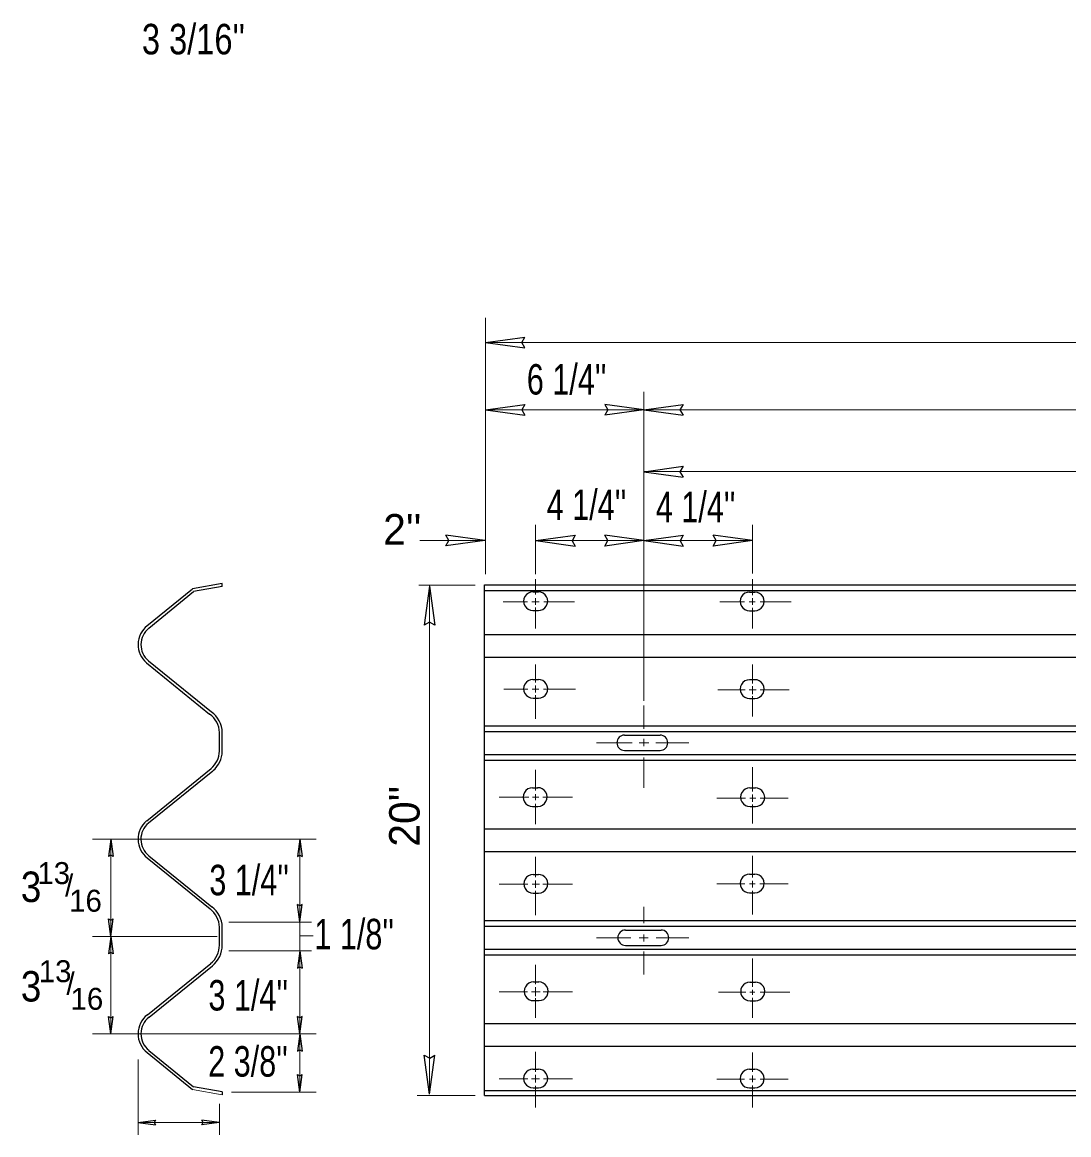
# Model space of a CAD drawing. Extents: x 678 to 1065, y -91 to 199.
# Drawn here: x 792.33 to 835.25, y 34.16 to 79.78 of the extents above; entities that cross this region are included whole.
import ezdxf

# ---------------------------------------------------------------- set-up
doc = ezdxf.new("R2010")
doc.units = 0
doc.header["$LTSCALE"] = 0.5
doc.layers.add('1', color=7, linetype='Continuous', lineweight=25)

msp = doc.modelspace()

# ---------------------------------------------------------------- linework, layer by layer
at = {"layer": '1', "lineweight": 13}
for p, q in [((811.3307, 57.1472), (811.3307, 67.6562)), ((911.7429, 66.6479), (811.3307, 66.6479)), ((817.8219, 51.9625), (817.8219, 64.6312)), ((811.3307, 63.8867), (817.8219, 63.8867)), ((813.3744, 57.1462), (813.3744, 59.1752)), ((822.2698, 57.1788), (822.2698, 59.1752)), ((811.3307, 58.5263), (808.6313, 58.5263)), ((813.3956, 58.5263), (817.8431, 58.5263)), ((817.8431, 58.5263), (822.2698, 58.5263)), ((808.5887, 56.7059), (810.8983, 56.7059)), ((809.0316, 35.8263), (809.0316, 56.7059)), ((813.3744, 56.3129), (813.3744, 56.9453)), ((822.2698, 56.2919), (822.2698, 56.9453)), ((813.3744, 55.8889), (813.3744, 56.1678)), ((822.2698, 55.8872), (822.2698, 56.1662)), ((812.0462, 56.02), (813.0524, 56.02)), ((813.231, 56.02), (813.5322, 56.02)), ((813.3744, 54.924), (813.3744, 55.7828)), ((813.7219, 56.02), (814.9727, 56.02)), ((820.9292, 56.02), (821.954, 56.02)), ((822.1352, 56.02), (822.3863, 56.02)), ((822.2698, 54.924), (822.2698, 55.7755)), ((822.5955, 56.02), (823.8553, 56.02)), ((813.3744, 52.7053), (813.3744, 53.4524)), ((822.2698, 52.6608), (822.2698, 53.4524)), ((813.3744, 52.2977), (813.3744, 52.5825)), ((822.2698, 52.2338), (822.2698, 52.5631)), ((812.0837, 52.4317), (813.0637, 52.4317)), ((813.2366, 52.4317), (813.5156, 52.4317)), ((813.3744, 51.2182), (813.3744, 52.1916)), ((813.6997, 52.4317), (815.0098, 52.4317)), ((820.8549, 52.4069), (821.9688, 52.4069)), ((822.1361, 52.4069), (822.4288, 52.4069)), ((822.2698, 51.3172), (822.2698, 52.1444)), ((822.5962, 52.4069), (823.7807, 52.4069)), ((817.8219, 50.8058), (817.8219, 51.7642)), ((815.8777, 50.2338), (817.3388, 50.2338)), ((817.6317, 50.2338), (818.0221, 50.2338)), ((817.8219, 50.0946), (817.8219, 50.4014)), ((818.315, 50.2338), (819.6697, 50.2338)), ((817.8219, 48.3873), (817.8219, 49.6344)), ((813.3744, 48.2801), (813.3744, 49.1324)), ((822.2698, 48.2375), (822.2698, 49.2317)), ((811.8795, 48.0127), (813.1028, 48.0127)), ((813.2534, 48.0127), (813.5157, 48.0127)), ((813.3744, 47.878), (813.3744, 48.1348)), ((813.6775, 48.0127), (814.8884, 48.0127)), ((820.8174, 47.962), (821.9827, 47.962)), ((822.1639, 47.962), (822.4149, 47.962)), ((822.2698, 47.8189), (822.2698, 48.1119)), ((822.5962, 47.962), (823.7432, 47.962)), ((813.3744, 46.8977), (813.3744, 47.7328)), ((822.2698, 46.9214), (822.2698, 47.7073)), ((795.2012, 46.2835), (804.385, 46.2835)), ((803.7082, 42.8935), (803.7082, 46.2835)), ((813.3744, 44.7299), (813.3744, 45.5568)), ((822.2698, 44.7133), (822.2698, 45.6067)), ((811.8795, 44.4367), (813.0639, 44.4367)), ((813.2369, 44.4367), (813.5382, 44.4367)), ((813.3744, 44.2832), (813.3744, 44.5958)), ((813.6777, 44.4367), (814.8884, 44.4367)), ((820.8077, 44.449), (821.9617, 44.449)), ((822.1569, 44.449), (822.3799, 44.449)), ((822.2698, 44.3087), (822.2698, 44.5738)), ((822.5751, 44.449), (823.7334, 44.449)), ((813.3744, 43.1732), (813.3744, 44.1715)), ((822.2698, 43.1882), (822.2698, 44.1692)), ((817.8219, 42.8332), (817.8219, 43.5025)), ((800.8017, 42.8822), (804.1881, 42.8822)), ((795.2012, 42.2977), (800.3145, 42.2977)), ((803.7082, 42.325), (804.2624, 42.325)), ((815.8777, 42.2392), (817.2853, 42.2392)), ((817.6338, 42.2392), (817.9963, 42.2392)), ((817.8219, 42.0938), (817.8219, 42.3728)), ((818.3309, 42.2392), (819.6697, 42.2392)), ((804.1881, 41.7055), (800.8017, 41.7055)), ((817.8219, 40.7399), (817.8219, 41.6752)), ((813.3744, 40.3328), (813.3744, 41.1374)), ((822.2698, 40.2272), (822.2698, 41.3852)), ((813.3744, 39.847), (813.3744, 40.2099)), ((811.8795, 40.0292), (813.053, 40.0292)), ((813.2092, 40.0292), (813.5607, 40.0292)), ((813.3744, 38.9601), (813.3744, 39.7632)), ((813.689, 40.0292), (814.8884, 40.0292)), ((820.8819, 40.0049), (822.0038, 40.0049)), ((822.1712, 40.0049), (822.3662, 40.0049)), ((822.2698, 39.9066), (822.2698, 40.1017)), ((822.2698, 38.9601), (822.2698, 39.7811)), ((822.5893, 40.0049), (823.8081, 40.0049)), ((795.2012, 38.3042), (804.385, 38.3042)), ((813.3744, 36.744), (813.3744, 37.5628)), ((822.2698, 36.7422), (822.2698, 37.5422)), ((797.0786, 37.2445), (797.0786, 34.1633)), ((813.3744, 36.3084), (813.3744, 36.6156)), ((822.2698, 36.324), (822.2698, 36.5889)), ((811.8795, 36.454), (813.0588, 36.454)), ((813.2094, 36.454), (813.5386, 36.454)), ((813.3744, 35.2773), (813.3744, 36.1744)), ((813.706, 36.454), (814.8884, 36.454)), ((820.8077, 36.4412), (821.9481, 36.4412)), ((822.1572, 36.4412), (822.3942, 36.4412)), ((822.2698, 35.2773), (822.2698, 36.1847)), ((822.5893, 36.4412), (823.7334, 36.4412)), ((800.5293, 35.7989), (799.3023, 36.016)), ((800.9104, 35.9159), (804.385, 35.9159)), ((808.5174, 35.773), (810.8983, 35.773)), ((800.4146, 35.4292), (800.4146, 34.1633)), ((797.0786, 34.6627), (800.3981, 34.6627))]:
    msp.add_line(p, q, dxfattribs=at)
at = {"layer": '1'}
for p, q in [((811.3307, 66.6547), (812.9349, 66.8747)), ((811.3307, 66.6547), (812.9349, 66.4338)), ((811.3307, 63.8857), (812.9349, 64.1065)), ((811.3307, 63.8857), (812.9349, 63.6655)), ((817.8218, 63.8867), (816.2176, 64.1076)), ((817.8218, 63.8867), (816.2176, 63.6666)), ((817.822, 63.8867), (819.4262, 64.1076)), ((817.822, 63.8867), (819.4262, 63.6666)), ((817.8219, 61.3532), (819.4266, 61.5742)), ((817.8219, 61.3532), (819.4266, 61.1332)), ((811.3043, 58.5271), (809.6997, 58.7468)), ((811.3043, 58.5271), (809.6997, 58.3066)), ((813.3956, 58.5256), (814.9995, 58.7461)), ((813.3956, 58.5256), (814.9995, 58.3051)), ((817.8216, 58.526), (816.2173, 58.7458)), ((817.8216, 58.526), (816.2173, 58.3055)), ((817.8223, 58.526), (819.427, 58.7465)), ((817.8223, 58.526), (819.427, 58.3055)), ((822.2688, 58.526), (820.6649, 58.7458)), ((822.2688, 58.526), (820.6649, 58.3055)), ((800.5293, 56.7667), (799.3023, 56.5517)), ((800.5293, 56.6485), (799.3523, 56.4419)), ((800.5293, 56.6485), (800.5293, 56.7667)), ((809.0308, 56.6632), (808.8111, 55.0585)), ((809.0308, 56.6632), (809.2513, 55.0585)), ((811.2816, 35.7794), (811.2816, 56.7097)), ((811.2816, 56.7097), (858.1273, 56.7097)), ((797.439, 55.0252), (799.3023, 56.5517)), ((797.5158, 54.9382), (799.3523, 56.4419)), ((857.9871, 56.473), (811.2816, 56.473)), ((813.2766, 56.4254), (813.4971, 56.4254)), ((822.1554, 56.4179), (822.3759, 56.4179)), ((813.2691, 55.6589), (813.4929, 55.6589)), ((822.1479, 55.6514), (822.3714, 55.6514)), ((811.2816, 54.682), (911.7467, 54.682)), ((797.4206, 53.5165), (800.0118, 51.415)), ((797.5027, 53.5994), (800.0853, 51.505)), ((811.2816, 53.752), (911.7467, 53.752)), ((813.2691, 52.8317), (813.4929, 52.8317)), ((822.1479, 52.825), (822.3714, 52.825)), ((813.2766, 52.0652), (813.4971, 52.0652)), ((822.1554, 52.0585), (822.3759, 52.0585)), ((800.4146, 49.8982), (800.4146, 50.6542)), ((800.5316, 49.8982), (800.5316, 50.6542)), ((811.2816, 50.9324), (858.0583, 50.9324)), ((811.2816, 50.6999), (858.0583, 50.6999)), ((817.0273, 50.5522), (818.4864, 50.5522)), ((811.2816, 49.7545), (858.0583, 49.7545)), ((817.0273, 49.9244), (818.4864, 49.9244)), ((811.2816, 49.5217), (858.0583, 49.5217)), ((797.4307, 47.0384), (800.0738, 49.1822)), ((797.5035, 46.9477), (800.1465, 49.0915)), ((813.2481, 48.3944), (813.4716, 48.3944)), ((822.168, 48.3873), (822.3927, 48.3873)), ((813.2556, 47.6279), (813.4761, 47.6279)), ((822.1755, 47.6208), (822.396, 47.6208)), ((811.2816, 46.7024), (911.7467, 46.7024)), ((795.9615, 46.2835), (795.864, 45.5707)), ((795.9615, 46.2835), (796.0598, 45.5707)), ((803.7089, 46.2835), (803.6107, 45.5707)), ((803.7089, 46.2835), (803.8064, 45.5707)), ((811.2816, 45.7724), (911.7467, 45.7724)), ((797.4483, 45.5144), (800.0283, 43.4215)), ((797.5215, 45.6047), (800.1018, 43.5115)), ((813.2747, 44.8366), (813.4985, 44.8366)), ((822.1479, 44.8517), (822.3714, 44.8517)), ((813.2822, 44.0701), (813.5027, 44.0701)), ((822.1554, 44.0857), (822.3759, 44.0857)), ((803.7074, 42.8935), (803.6099, 43.6067)), ((803.7074, 42.8935), (803.8061, 43.6067)), ((795.9622, 42.2977), (795.8643, 43.0109)), ((795.9622, 42.2977), (796.0605, 43.0109)), ((811.2816, 42.952), (858.0583, 42.952)), ((800.4131, 41.9422), (800.4131, 42.6697)), ((800.5293, 41.9422), (800.5293, 42.6697)), ((811.2816, 42.7195), (858.0583, 42.7195)), ((817.0671, 42.5575), (818.5266, 42.5575)), ((795.9615, 42.2977), (795.864, 41.5847)), ((795.9615, 42.2977), (796.0598, 41.5847)), ((803.7089, 41.7055), (803.6107, 40.9922)), ((803.7089, 41.7055), (803.8064, 40.9922)), ((811.2816, 41.7749), (858.0583, 41.7749)), ((811.2816, 41.5424), (858.0583, 41.5424)), ((817.0671, 41.9294), (818.5266, 41.9294)), ((797.4566, 39.0794), (800.0553, 41.1869)), ((797.5297, 38.989), (800.1281, 41.0965)), ((813.2912, 40.429), (813.5151, 40.429)), ((822.1701, 40.4219), (822.3936, 40.4219)), ((813.2987, 39.6625), (813.5192, 39.6625)), ((822.1776, 39.6554), (822.3973, 39.6554)), ((795.9622, 38.3042), (795.8643, 39.0175)), ((795.9622, 38.3042), (796.0605, 39.0175)), ((803.7082, 38.3043), (803.6107, 39.0176)), ((803.7082, 38.3043), (803.8068, 39.0176)), ((811.2816, 38.7227), (911.7467, 38.7227)), ((803.7082, 38.3042), (803.6099, 37.5909)), ((803.7082, 38.3042), (803.8057, 37.5909)), ((797.4483, 37.5347), (799.3023, 36.016)), ((797.5215, 37.6247), (799.3523, 36.1255)), ((809.0331, 35.8263), (808.8122, 37.4309)), ((809.0331, 35.8263), (809.2528, 37.4309)), ((811.2816, 37.7927), (911.7467, 37.7927)), ((803.7089, 35.9159), (803.6107, 36.6284)), ((803.7089, 35.9159), (803.8064, 36.6284)), ((813.2691, 36.8552), (813.4929, 36.8552)), ((822.1479, 36.8482), (822.3714, 36.8482)), ((800.5293, 35.9174), (799.3523, 36.1255)), ((813.2766, 36.0892), (813.4971, 36.0892)), ((822.1554, 36.082), (822.3759, 36.082)), ((800.5293, 35.9174), (800.5293, 35.7989)), ((811.2816, 35.9782), (857.9871, 35.9782)), ((811.2816, 35.7794), (857.9871, 35.7794)), ((797.0786, 34.6615), (797.7915, 34.7602)), ((800.3981, 34.663), (799.6852, 34.7605)), ((797.0786, 34.6615), (797.7915, 34.564)), ((800.3981, 34.663), (799.6852, 34.5647))]:
    msp.add_line(p, q, dxfattribs=at)
for points in [[(812.9349, 66.4338), (812.8101, 66.6569), (812.9349, 66.8747)], [(812.9349, 64.1065), (812.8101, 63.8834), (812.9349, 63.6655)], [(816.2176, 64.1076), (816.3425, 63.8845), (816.2176, 63.6666)], [(819.4262, 64.1076), (819.3014, 63.8845), (819.4262, 63.6666)], [(819.4266, 61.5742), (819.3017, 61.351), (819.4266, 61.1332)], [(809.6997, 58.3066), (809.8243, 58.5293), (809.6997, 58.7468)], [(814.9995, 58.7461), (814.8753, 58.5226), (814.9995, 58.3051)], [(816.2173, 58.3055), (816.3422, 58.5282), (816.2173, 58.7458)], [(819.427, 58.7465), (819.3021, 58.523), (819.427, 58.3055)], [(820.6649, 58.3055), (820.7887, 58.5282), (820.6649, 58.7458)], [(809.2513, 55.0585), (809.0289, 55.1834), (808.8111, 55.0585)], [(796.0598, 45.5707), (795.9607, 45.6262), (795.864, 45.5707)], [(803.6107, 45.5707), (803.7097, 45.6262), (803.8064, 45.5707)], [(803.8061, 43.6067), (803.7067, 43.5509), (803.6099, 43.6067)], [(795.8643, 43.0109), (795.9633, 42.9558), (796.0605, 43.0109)], [(796.0598, 41.5847), (795.9607, 41.6403), (795.864, 41.5847)], [(803.6107, 40.9922), (803.7097, 41.0474), (803.8064, 40.9922)], [(795.8643, 39.0175), (795.9633, 38.9617), (796.0605, 39.0175)], [(803.8068, 39.0176), (803.7074, 38.9618), (803.6107, 39.0176)], [(803.6099, 37.5909), (803.7089, 37.6464), (803.8057, 37.5909)], [(808.8122, 37.4309), (809.0357, 37.306), (809.2528, 37.4309)], [(803.6107, 36.6284), (803.7097, 36.5729), (803.8064, 36.6284)], [(797.7915, 34.7602), (797.7363, 34.6608), (797.7915, 34.564)], [(799.6852, 34.5647), (799.7407, 34.6638), (799.6852, 34.7605)]]:
    msp.add_lwpolyline(points, dxfattribs=at)
at = {"layer": '1', "lineweight": 13}
for points in [[(911.7429, 63.8867), (905.2416, 63.8867), (817.8219, 63.8867)], [(905.2416, 61.354), (861.6621, 61.354), (817.8219, 61.354)], [(795.9622, 38.3042), (795.9622, 42.2977), (795.9622, 46.2835)], [(803.7082, 35.9159), (803.7082, 38.3042), (803.7082, 42.8822)]]:
    msp.add_lwpolyline(points, dxfattribs=at)
at = {"layer": '1'}
for centre, radius, start, end in [((813.2724, 56.0422), 0.3828, 89.39311, 270.08389), ((813.4928, 56.0422), 0.3828, 268.21936, 89.39311), ((822.151, 56.0352), 0.3828, 89.39311, 270.08389), ((822.3715, 56.0352), 0.3828, 268.21936, 89.39311), ((798.0568, 54.2631), 0.9811, 128.30778, 229.56757), ((798.0568, 54.2631), 0.8648, 128.70877, 230.14057), ((813.2724, 52.4478), 0.3828, 89.91611, 270.60689), ((813.4928, 52.4478), 0.3828, 270.60689, 91.78064), ((822.151, 52.4408), 0.3828, 89.91611, 270.60689), ((822.3715, 52.4408), 0.3828, 270.60689, 91.78064), ((799.4341, 50.6213), 0.9811, 1.87136, 53.92183), ((799.4341, 50.6213), 1.0974, 1.87136, 53.92183), ((799.4341, 49.9264), 0.9811, 310.67495, 358.12864), ((799.4341, 49.9264), 1.0974, 310.67495, 358.12864), ((813.251, 48.0106), 0.3828, 89.91611, 270.60689), ((813.4714, 48.0106), 0.3828, 270.60689, 91.78064), ((822.1714, 48.0036), 0.3828, 89.91611, 270.60689), ((822.3919, 48.0036), 0.3828, 270.60689, 91.78064), ((798.0568, 46.2835), 0.9811, 129.99291, 231.61976), ((798.0568, 46.2835), 0.8648, 129.99291, 231.61976), ((813.278, 44.4529), 0.3828, 89.91611, 270.60689), ((813.4984, 44.4529), 0.3828, 270.60689, 91.78064), ((822.151, 44.4682), 0.3828, 89.91611, 270.60689), ((822.3715, 44.4682), 0.3828, 270.60689, 91.78064), ((799.4341, 42.6406), 0.9811, 1.87136, 52.6999), ((799.4341, 42.6406), 1.0974, 1.87136, 52.6999), ((799.432, 41.9457), 0.9811, 309.2719, 359.75876), ((799.432, 41.9457), 1.0974, 309.2719, 359.75876), ((813.2942, 40.045), 0.3828, 89.91611, 270.60689), ((813.5147, 40.045), 0.3828, 270.60689, 91.78064), ((822.1729, 40.038), 0.3828, 89.91611, 270.60689), ((822.3933, 40.038), 0.3828, 270.60689, 91.78064), ((798.0568, 38.3038), 0.9811, 127.75177, 231.70227), ((798.0568, 38.3038), 0.8648, 127.75177, 231.70227), ((813.2724, 36.4715), 0.3828, 89.91611, 270.60689), ((813.4928, 36.4715), 0.3828, 270.60689, 91.78064), ((822.151, 36.4645), 0.3828, 89.91611, 270.60689), ((822.3715, 36.4645), 0.3828, 270.60689, 91.78064)]:
    msp.add_arc(centre, radius, start, end, dxfattribs=at)
for centre, major_axis in [((817.0266, 50.238), (-0.314, 0)), ((818.4858, 50.238), (0.314, 0)), ((817.0666, 42.2431), (-0.314, 0)), ((818.5258, 42.2431), (0.314, 0))]:
    msp.add_ellipse(centre, major_axis=major_axis, ratio=0.999978, start_param=4.712389, end_param=7.8539816, dxfattribs=at)

# ---------------------------------------------------------------- texts
for s, width, p in [("3 3/16''", 0.8, (797.2328, 78.4661)), ("6 1/4''", 0.75, (813.0199, 64.5159)), ("4 1/4''", 0.75, (813.836, 59.3716)), ("4 1/4''", 0.75, (818.3102, 59.2793)), ("3 1/4''", 0.75, (799.9977, 43.9824)), ('3', 0.9, (792.2685, 43.7058)), ("1 1/8''", 0.75, (804.3056, 41.7671)), ('3', 0.9, (792.2685, 39.6262)), ("3 1/4''", 0.75, (799.9617, 39.2581)), ("2 3/8''", 0.75, (799.9521, 36.5462))]:
    msp.add_text(s, height=1.25, dxfattribs=dict(at, width=width)).set_placement(p)
for s, height, p in [("2''", 1.25, (807.1286, 58.3648)), ('13', 0.9, (792.9488, 44.4423)), ('/', 0.9, (794.082, 43.9327)), ('16', 0.9, (794.2518, 43.3098)), ('13', 0.9, (793.0053, 40.4197)), ('/', 0.9, (794.1386, 39.91)), ('16', 0.9, (794.3085, 39.2872))]:
    msp.add_text(s, height=height, dxfattribs=at).set_placement(p)
msp.add_text("20''", height=1.25, rotation=90, dxfattribs=at).set_placement((808.6228, 45.9757))

doc.saveas('drawing.dxf')
